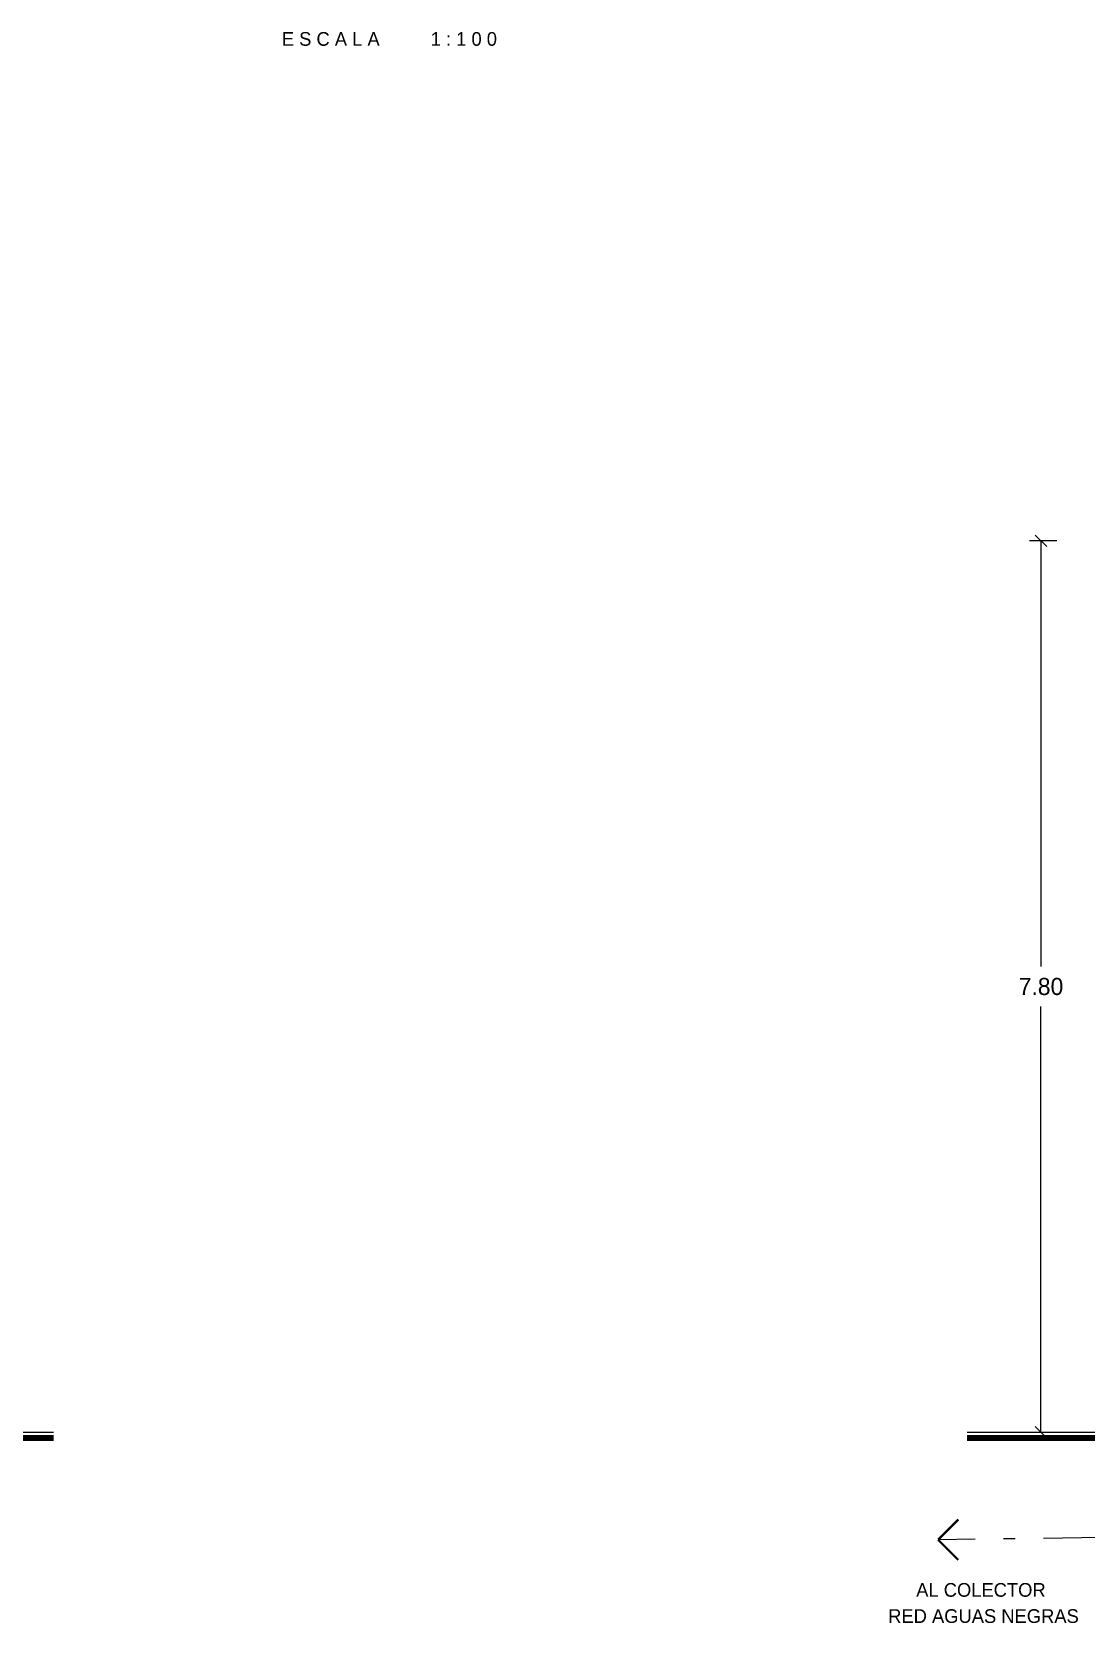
# Model space of a CAD drawing. Extents: x 12 to 127, y -37 to 29.
# Drawn here: x 35.97 to 45.2, y -18.29 to -4.37 of the extents above; entities that cross this region are included whole.
import ezdxf
from ezdxf.enums import TextEntityAlignment as Align

# ---------------------------------------------------------------- set-up
doc = ezdxf.new("R2010")
doc.units = 0
doc.header["$PDMODE"] = 34
doc.linetypes.add('DASHDOT', pattern=[1, 0.5, -0.25, 0, -0.25])
doc.layers.get('0').update_dxf_attribs({"linetype": 'CONTINUOUS'})
doc.layers.get('DEFPOINTS').update_dxf_attribs({"linetype": 'CONTINUOUS'})
for name, color, linetype in [('ALZADO', 1, 'CONTINUOUS'), ('CEXT', 5, 'CONTINUOUS'), ('CORTE', 6, 'CONTINUOUS'), ('DRENAJE', 200, 'DASHDOT'), ('TEXTOS', 7, 'CONTINUOUS')]:
    doc.layers.add(name, color=color, linetype=linetype)
doc.dimstyles.new('CEXT', dxfattribs={"dimtxt": 0.15, "dimasz": 0.1, "dimexe": 0.1, "dimexo": 0.15, "dimgap": 0.1, "dimtad": 0, "dimtih": 1, "dimtoh": 1, "dimzin": 0, "dimtxsty": 'STANDARD', "dimblk": 'COT', "dimblk1": 'OBLIQUE', "dimblk2": 'OBLIQUE', "dimsah": 1, "dimcen": 0.09, "dimse1": 1, "dimclrt": 7, "dimazin": 3, "dimtfac": 1, "dimtix": 1, "dimtmove": 0, "dimatfit": 3, "dimtolj": 1, "dimtzin": 0})

# ---------------------------------------------------------------- blocks, each defined once
blk = doc.blocks.new('_OBLIQUE')
at = {"color": 0, "linetype": 'BYBLOCK'}
blk.add_line((-0.5, -0.5), (0.5, 0.5), dxfattribs=at)
blk = doc.blocks.new('*D59')
at = {"color": 0, "linetype": 'BYBLOCK'}
for p, q in [((44.939, -8.822), (44.701, -8.822)), ((44.801, -8.822), (44.801, -12.547)), ((44.801, -16.622), (44.801, -12.897))]:
    blk.add_line(p, q, dxfattribs=at)
at = {"layer": 'DEFPOINTS', "color": 0, "linetype": 'BYBLOCK'}
for p in [(44.801, -8.822), (45.089, -8.822), (45.089, -16.622)]:
    blk.add_point(p, dxfattribs=at)
at = {"color": 0, "linetype": 'BYBLOCK', "xscale": 0.1, "yscale": 0.1, "zscale": 0.1}
for p, rotation in [((44.801, -8.822), 90), ((44.801, -16.622), 270)]:
    blk.add_blockref('_OBLIQUE', p, dxfattribs=dict(at, rotation=rotation))
at = {"color": 7, "linetype": 'BYBLOCK', "insert": (44.801, -12.722), "char_height": 0.15, "attachment_point": 5}
blk.add_mtext('\\A1;7.80', dxfattribs=at)
blk = doc.blocks.new('COT')
blk.add_circle((0, 0), 1)

msp = doc.modelspace()

# ---------------------------------------------------------------- linework, layer by layer
at = {"layer": 'ALZADO'}
for p, q in [((16.35, -16.622), (36.165, -16.622)), ((44.155, -16.622), (46.874, -16.622))]:
    msp.add_line(p, q, dxfattribs=at)
at = {"layer": 'ALZADO', "color": 6, "const_width": 0.05}
msp.add_lwpolyline([(16.35, -16.672), (36.165, -16.672)], dxfattribs=at)
at = {"layer": 'CORTE', "const_width": 0.05}
msp.add_lwpolyline([(44.155, -16.672), (46.924, -16.672), (46.924, -16.522), (65.814, -16.522)], dxfattribs=at)
at = {"layer": 'DRENAJE'}
msp.add_line((46.424, -17.53), (43.901, -17.562), dxfattribs=at)
at = {"layer": 'DRENAJE', "const_width": 0.02}
for points in [[(43.901, -17.562), (44.078, -17.385)], [(43.901, -17.562), (44.078, -17.739)]]:
    msp.add_lwpolyline(points, dxfattribs=at)

# ---------------------------------------------------------------- texts
at = {"layer": 'TEXTOS'}
msp.add_text('E S C A L A          1 : 1 0 0', height=0.12, dxfattribs=at).set_placement((38.161, -4.49))
for s, p in [('AL COLECTOR ', (44.298, -18.001)), ('RED AGUAS NEGRAS', (44.298, -18.23))]:
    msp.add_text(s, height=0.12, dxfattribs=at).set_placement(p, align=Align.MIDDLE)

# ---------------------------------------------------------------- dimensions: what is measured, and where the dimension line sits
at = {"layer": 'CEXT'}
dim = msp.add_linear_dim(base=(44.801, -8.822), p1=(45.089, -16.622), p2=(45.089, -8.822), angle=90, dimstyle='CEXT', override={"dimtxt": 0.15, "dimclrt": 7}, dxfattribs=at)
dim.commit()
dim.dimension.update_dxf_attribs({"geometry": '*D59', "text_midpoint": (44.801, -12.722), "text_rotation": 270})

doc.saveas('drawing.dxf')
